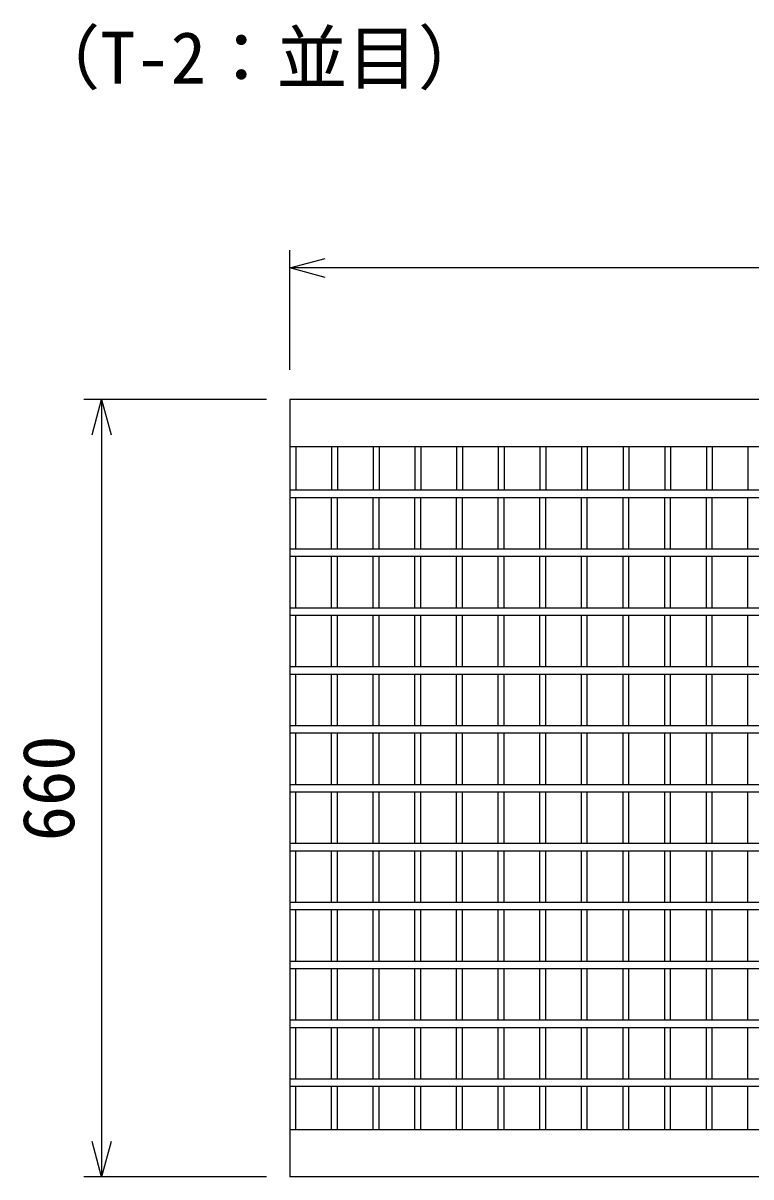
# Model space of a CAD drawing. Units: millimetres, scale not verified. Extents: x -25200 to 25200, y -8910 to 8910.
# Drawn here: x -5003 to -4385, y -5585 to -4605 of the extents above; entities that cross this region are included whole.
import ezdxf
from ezdxf.enums import TextEntityAlignment as Align

# ---------------------------------------------------------------- set-up
doc = ezdxf.new("R2010")
doc.units = ezdxf.units.MM
doc.header["$LTSCALE"] = 30
doc.layers.add('0-0_DIM', color=7, linetype='Continuous', lineweight=25)
doc.layers.add('0-2_HATCH', color=6, linetype='Continuous', lineweight=25)
doc.styles.add('ＭＳ ゴシック', font='')
doc.styles.get('ＭＳ ゴシック').set_extended_font_data('MS Gothic')

msp = doc.modelspace()

# ---------------------------------------------------------------- linework, layer by layer
at = {"layer": '0-0_DIM'}
for p, q in [((-4776.52, -4899.7), (-4776.52, -4798.11)), ((-3781.52, -4813.11), (-4776.52, -4813.11)), ((-4796.52, -4924.92), (-4951.52, -4924.92)), ((-4936.52, -4924.92), (-4936.52, -5584.92)), ((-4796.52, -5584.92), (-4951.52, -5584.92))]:
    msp.add_line(p, q, dxfattribs=at)
for points in [[(-4746.52, -4821.15), (-4776.52, -4813.11), (-4746.52, -4805.07)], [(-4944.56, -4954.92), (-4936.52, -4924.92), (-4928.48, -4954.92)], [(-4928.48, -5554.92), (-4936.52, -5584.92), (-4944.56, -5554.92)]]:
    msp.add_lwpolyline(points, dxfattribs=at)
at = {"layer": '0-2_HATCH'}
for p, q in [((-4776.52, -4924.92), (-4776.52, -5584.92)), ((-3781.52, -4924.92), (-4776.52, -4924.92)), ((-3781.52, -4964.92), (-4776.52, -4964.92)), ((-4771.52, -4964.92), (-4771.52, -5001.92)), ((-4741.16, -4964.92), (-4741.16, -5001.92)), ((-4736.16, -4964.92), (-4736.16, -5001.92)), ((-4705.81, -4964.92), (-4705.81, -5001.92)), ((-4700.81, -4964.92), (-4700.81, -5001.92)), ((-4670.45, -4964.92), (-4670.45, -5001.92)), ((-4665.45, -4964.92), (-4665.45, -5001.92)), ((-4635.09, -4964.92), (-4635.09, -5001.92)), ((-4630.09, -4964.92), (-4630.09, -5001.92)), ((-4599.73, -4964.92), (-4599.73, -5001.92)), ((-4594.73, -4964.92), (-4594.73, -5001.92)), ((-4564.38, -4964.92), (-4564.38, -5001.92)), ((-4559.38, -4964.92), (-4559.38, -5001.92)), ((-4529.02, -4964.92), (-4529.02, -5001.92)), ((-4524.02, -4964.92), (-4524.02, -5001.92)), ((-4493.66, -4964.92), (-4493.66, -5001.92)), ((-4488.66, -4964.92), (-4488.66, -5001.92)), ((-4458.31, -4964.92), (-4458.31, -5001.92)), ((-4453.31, -4964.92), (-4453.31, -5001.92)), ((-4422.95, -4964.92), (-4422.95, -5001.92)), ((-4417.95, -4964.92), (-4417.95, -5001.92)), ((-4387.59, -4964.92), (-4387.59, -5001.92)), ((-3781.52, -5001.92), (-4776.52, -5001.92)), ((-4776.52, -5007.92), (-3781.52, -5007.92)), ((-4771.52, -5051.92), (-4771.52, -5007.92)), ((-4741.16, -5051.92), (-4741.16, -5007.92)), ((-4736.16, -5051.92), (-4736.16, -5007.92)), ((-4705.81, -5051.92), (-4705.81, -5007.92)), ((-4700.81, -5051.92), (-4700.81, -5007.92)), ((-4670.45, -5051.92), (-4670.45, -5007.92)), ((-4665.45, -5051.92), (-4665.45, -5007.92)), ((-4635.09, -5051.92), (-4635.09, -5007.92)), ((-4630.09, -5051.92), (-4630.09, -5007.92)), ((-4599.73, -5051.92), (-4599.73, -5007.92)), ((-4594.73, -5051.92), (-4594.73, -5007.92)), ((-4564.38, -5051.92), (-4564.38, -5007.92)), ((-4559.38, -5051.92), (-4559.38, -5007.92)), ((-4529.02, -5051.92), (-4529.02, -5007.92)), ((-4524.02, -5051.92), (-4524.02, -5007.92)), ((-4493.66, -5051.92), (-4493.66, -5007.92)), ((-4488.66, -5051.92), (-4488.66, -5007.92)), ((-4458.31, -5051.92), (-4458.31, -5007.92)), ((-4453.31, -5051.92), (-4453.31, -5007.92)), ((-4422.95, -5051.92), (-4422.95, -5007.92)), ((-4417.95, -5051.92), (-4417.95, -5007.92)), ((-4387.59, -5051.92), (-4387.59, -5007.92)), ((-3781.52, -5051.92), (-4776.52, -5051.92)), ((-4776.52, -5057.92), (-3781.52, -5057.92)), ((-4771.52, -5101.92), (-4771.52, -5057.92)), ((-4741.16, -5101.92), (-4741.16, -5057.92)), ((-4736.16, -5101.92), (-4736.16, -5057.92)), ((-4705.81, -5101.92), (-4705.81, -5057.92)), ((-4700.81, -5101.92), (-4700.81, -5057.92)), ((-4670.45, -5101.92), (-4670.45, -5057.92)), ((-4665.45, -5101.92), (-4665.45, -5057.92)), ((-4635.09, -5101.92), (-4635.09, -5057.92)), ((-4630.09, -5101.92), (-4630.09, -5057.92)), ((-4599.73, -5101.92), (-4599.73, -5057.92)), ((-4594.73, -5101.92), (-4594.73, -5057.92)), ((-4564.38, -5101.92), (-4564.38, -5057.92)), ((-4559.38, -5101.92), (-4559.38, -5057.92)), ((-4529.02, -5101.92), (-4529.02, -5057.92)), ((-4524.02, -5101.92), (-4524.02, -5057.92)), ((-4493.66, -5101.92), (-4493.66, -5057.92)), ((-4488.66, -5101.92), (-4488.66, -5057.92)), ((-4458.31, -5101.92), (-4458.31, -5057.92)), ((-4453.31, -5101.92), (-4453.31, -5057.92)), ((-4422.95, -5101.92), (-4422.95, -5057.92)), ((-4417.95, -5101.92), (-4417.95, -5057.92)), ((-4387.59, -5101.92), (-4387.59, -5057.92)), ((-3781.52, -5101.92), (-4776.52, -5101.92)), ((-4776.52, -5107.92), (-3781.52, -5107.92)), ((-4771.52, -5151.92), (-4771.52, -5107.92)), ((-4741.16, -5151.92), (-4741.16, -5107.92)), ((-4736.16, -5151.92), (-4736.16, -5107.92)), ((-4705.81, -5151.92), (-4705.81, -5107.92)), ((-4700.81, -5151.92), (-4700.81, -5107.92)), ((-4670.45, -5151.92), (-4670.45, -5107.92)), ((-4665.45, -5151.92), (-4665.45, -5107.92)), ((-4635.09, -5151.92), (-4635.09, -5107.92)), ((-4630.09, -5151.92), (-4630.09, -5107.92)), ((-4599.73, -5151.92), (-4599.73, -5107.92)), ((-4594.73, -5151.92), (-4594.73, -5107.92)), ((-4564.38, -5151.92), (-4564.38, -5107.92)), ((-4559.38, -5151.92), (-4559.38, -5107.92)), ((-4529.02, -5151.92), (-4529.02, -5107.92)), ((-4524.02, -5151.92), (-4524.02, -5107.92)), ((-4493.66, -5151.92), (-4493.66, -5107.92)), ((-4488.66, -5151.92), (-4488.66, -5107.92)), ((-4458.31, -5151.92), (-4458.31, -5107.92)), ((-4453.31, -5151.92), (-4453.31, -5107.92)), ((-4422.95, -5151.92), (-4422.95, -5107.92)), ((-4417.95, -5151.92), (-4417.95, -5107.92)), ((-4387.59, -5151.92), (-4387.59, -5107.92)), ((-3781.52, -5151.92), (-4776.52, -5151.92)), ((-4776.52, -5157.92), (-3781.52, -5157.92)), ((-4771.52, -5201.92), (-4771.52, -5157.92)), ((-4741.16, -5201.92), (-4741.16, -5157.92)), ((-4736.16, -5201.92), (-4736.16, -5157.92)), ((-4705.81, -5201.92), (-4705.81, -5157.92)), ((-4700.81, -5201.92), (-4700.81, -5157.92)), ((-4670.45, -5201.92), (-4670.45, -5157.92)), ((-4665.45, -5201.92), (-4665.45, -5157.92)), ((-4635.09, -5201.92), (-4635.09, -5157.92)), ((-4630.09, -5201.92), (-4630.09, -5157.92)), ((-4599.73, -5201.92), (-4599.73, -5157.92)), ((-4594.73, -5201.92), (-4594.73, -5157.92)), ((-4564.38, -5201.92), (-4564.38, -5157.92)), ((-4559.38, -5201.92), (-4559.38, -5157.92)), ((-4529.02, -5201.92), (-4529.02, -5157.92)), ((-4524.02, -5201.92), (-4524.02, -5157.92)), ((-4493.66, -5201.92), (-4493.66, -5157.92)), ((-4488.66, -5201.92), (-4488.66, -5157.92)), ((-4458.31, -5201.92), (-4458.31, -5157.92)), ((-4453.31, -5201.92), (-4453.31, -5157.92)), ((-4422.95, -5201.92), (-4422.95, -5157.92)), ((-4417.95, -5201.92), (-4417.95, -5157.92)), ((-4387.59, -5201.92), (-4387.59, -5157.92)), ((-3781.52, -5201.92), (-4776.52, -5201.92)), ((-4776.52, -5207.92), (-3781.52, -5207.92)), ((-4771.52, -5251.92), (-4771.52, -5207.92)), ((-4741.16, -5251.92), (-4741.16, -5207.92)), ((-4736.16, -5251.92), (-4736.16, -5207.92)), ((-4705.81, -5251.92), (-4705.81, -5207.92)), ((-4700.81, -5251.92), (-4700.81, -5207.92)), ((-4670.45, -5251.92), (-4670.45, -5207.92)), ((-4665.45, -5251.92), (-4665.45, -5207.92)), ((-4635.09, -5251.92), (-4635.09, -5207.92)), ((-4630.09, -5251.92), (-4630.09, -5207.92)), ((-4599.73, -5251.92), (-4599.73, -5207.92)), ((-4594.73, -5251.92), (-4594.73, -5207.92)), ((-4564.38, -5251.92), (-4564.38, -5207.92)), ((-4559.38, -5251.92), (-4559.38, -5207.92)), ((-4529.02, -5251.92), (-4529.02, -5207.92)), ((-4524.02, -5251.92), (-4524.02, -5207.92)), ((-4493.66, -5251.92), (-4493.66, -5207.92)), ((-4488.66, -5251.92), (-4488.66, -5207.92)), ((-4458.31, -5251.92), (-4458.31, -5207.92)), ((-4453.31, -5251.92), (-4453.31, -5207.92)), ((-4422.95, -5251.92), (-4422.95, -5207.92)), ((-4417.95, -5251.92), (-4417.95, -5207.92)), ((-4387.59, -5251.92), (-4387.59, -5207.92)), ((-3781.52, -5251.92), (-4776.52, -5251.92)), ((-4776.52, -5257.92), (-3781.52, -5257.92)), ((-4771.52, -5301.92), (-4771.52, -5257.92)), ((-4741.16, -5301.92), (-4741.16, -5257.92)), ((-4736.16, -5301.92), (-4736.16, -5257.92)), ((-4705.81, -5301.92), (-4705.81, -5257.92)), ((-4700.81, -5301.92), (-4700.81, -5257.92)), ((-4670.45, -5301.92), (-4670.45, -5257.92)), ((-4665.45, -5301.92), (-4665.45, -5257.92)), ((-4635.09, -5301.92), (-4635.09, -5257.92)), ((-4630.09, -5301.92), (-4630.09, -5257.92)), ((-4599.73, -5301.92), (-4599.73, -5257.92)), ((-4594.73, -5301.92), (-4594.73, -5257.92)), ((-4564.38, -5301.92), (-4564.38, -5257.92)), ((-4559.38, -5301.92), (-4559.38, -5257.92)), ((-4529.02, -5301.92), (-4529.02, -5257.92)), ((-4524.02, -5301.92), (-4524.02, -5257.92)), ((-4493.66, -5301.92), (-4493.66, -5257.92)), ((-4488.66, -5301.92), (-4488.66, -5257.92)), ((-4458.31, -5301.92), (-4458.31, -5257.92)), ((-4453.31, -5301.92), (-4453.31, -5257.92)), ((-4422.95, -5301.92), (-4422.95, -5257.92)), ((-4417.95, -5301.92), (-4417.95, -5257.92)), ((-4387.59, -5301.92), (-4387.59, -5257.92)), ((-3781.52, -5301.92), (-4776.52, -5301.92)), ((-4776.52, -5307.92), (-3781.52, -5307.92)), ((-4771.52, -5351.92), (-4771.52, -5307.92)), ((-4741.16, -5351.92), (-4741.16, -5307.92)), ((-4736.16, -5351.92), (-4736.16, -5307.92)), ((-4705.81, -5351.92), (-4705.81, -5307.92)), ((-4700.81, -5351.92), (-4700.81, -5307.92)), ((-4670.45, -5351.92), (-4670.45, -5307.92)), ((-4665.45, -5351.92), (-4665.45, -5307.92)), ((-4635.09, -5351.92), (-4635.09, -5307.92)), ((-4630.09, -5351.92), (-4630.09, -5307.92)), ((-4599.73, -5351.92), (-4599.73, -5307.92)), ((-4594.73, -5351.92), (-4594.73, -5307.92)), ((-4564.38, -5351.92), (-4564.38, -5307.92)), ((-4559.38, -5351.92), (-4559.38, -5307.92)), ((-4529.02, -5351.92), (-4529.02, -5307.92)), ((-4524.02, -5351.92), (-4524.02, -5307.92)), ((-4493.66, -5351.92), (-4493.66, -5307.92)), ((-4488.66, -5351.92), (-4488.66, -5307.92)), ((-4458.31, -5351.92), (-4458.31, -5307.92)), ((-4453.31, -5351.92), (-4453.31, -5307.92)), ((-4422.95, -5351.92), (-4422.95, -5307.92)), ((-4417.95, -5351.92), (-4417.95, -5307.92)), ((-4387.59, -5351.92), (-4387.59, -5307.92)), ((-3781.52, -5351.92), (-4776.52, -5351.92)), ((-4776.52, -5357.92), (-3781.52, -5357.92)), ((-4771.52, -5401.92), (-4771.52, -5357.92)), ((-4741.16, -5401.92), (-4741.16, -5357.92)), ((-4736.16, -5401.92), (-4736.16, -5357.92)), ((-4705.81, -5401.92), (-4705.81, -5357.92)), ((-4700.81, -5401.92), (-4700.81, -5357.92)), ((-4670.45, -5401.92), (-4670.45, -5357.92)), ((-4665.45, -5401.92), (-4665.45, -5357.92)), ((-4635.09, -5401.92), (-4635.09, -5357.92)), ((-4630.09, -5401.92), (-4630.09, -5357.92)), ((-4599.73, -5401.92), (-4599.73, -5357.92)), ((-4594.73, -5401.92), (-4594.73, -5357.92)), ((-4564.38, -5401.92), (-4564.38, -5357.92)), ((-4559.38, -5401.92), (-4559.38, -5357.92)), ((-4529.02, -5401.92), (-4529.02, -5357.92)), ((-4524.02, -5401.92), (-4524.02, -5357.92)), ((-4493.66, -5401.92), (-4493.66, -5357.92)), ((-4488.66, -5401.92), (-4488.66, -5357.92)), ((-4458.31, -5401.92), (-4458.31, -5357.92)), ((-4453.31, -5401.92), (-4453.31, -5357.92)), ((-4422.95, -5401.92), (-4422.95, -5357.92)), ((-4417.95, -5401.92), (-4417.95, -5357.92)), ((-4387.59, -5401.92), (-4387.59, -5357.92)), ((-3781.52, -5401.92), (-4776.52, -5401.92)), ((-4776.52, -5407.92), (-3781.52, -5407.92)), ((-4771.52, -5451.92), (-4771.52, -5407.92)), ((-4741.16, -5451.92), (-4741.16, -5407.92)), ((-4736.16, -5451.92), (-4736.16, -5407.92)), ((-4705.81, -5451.92), (-4705.81, -5407.92)), ((-4700.81, -5451.92), (-4700.81, -5407.92)), ((-4670.45, -5451.92), (-4670.45, -5407.92)), ((-4665.45, -5451.92), (-4665.45, -5407.92)), ((-4635.09, -5451.92), (-4635.09, -5407.92)), ((-4630.09, -5451.92), (-4630.09, -5407.92)), ((-4599.73, -5451.92), (-4599.73, -5407.92)), ((-4594.73, -5451.92), (-4594.73, -5407.92)), ((-4564.38, -5451.92), (-4564.38, -5407.92)), ((-4559.38, -5451.92), (-4559.38, -5407.92)), ((-4529.02, -5451.92), (-4529.02, -5407.92)), ((-4524.02, -5451.92), (-4524.02, -5407.92)), ((-4493.66, -5451.92), (-4493.66, -5407.92)), ((-4488.66, -5451.92), (-4488.66, -5407.92)), ((-4458.31, -5451.92), (-4458.31, -5407.92)), ((-4453.31, -5451.92), (-4453.31, -5407.92)), ((-4422.95, -5451.92), (-4422.95, -5407.92)), ((-4417.95, -5451.92), (-4417.95, -5407.92)), ((-4387.59, -5451.92), (-4387.59, -5407.92)), ((-3781.52, -5451.92), (-4776.52, -5451.92)), ((-4776.52, -5457.92), (-3781.52, -5457.92)), ((-4771.52, -5501.92), (-4771.52, -5457.92)), ((-4741.16, -5501.92), (-4741.16, -5457.92)), ((-4736.16, -5501.92), (-4736.16, -5457.92)), ((-4705.81, -5501.92), (-4705.81, -5457.92)), ((-4700.81, -5501.92), (-4700.81, -5457.92)), ((-4670.45, -5501.92), (-4670.45, -5457.92)), ((-4665.45, -5501.92), (-4665.45, -5457.92)), ((-4635.09, -5501.92), (-4635.09, -5457.92)), ((-4630.09, -5501.92), (-4630.09, -5457.92)), ((-4599.73, -5501.92), (-4599.73, -5457.92)), ((-4594.73, -5501.92), (-4594.73, -5457.92)), ((-4564.38, -5501.92), (-4564.38, -5457.92)), ((-4559.38, -5501.92), (-4559.38, -5457.92)), ((-4529.02, -5501.92), (-4529.02, -5457.92)), ((-4524.02, -5501.92), (-4524.02, -5457.92)), ((-4493.66, -5501.92), (-4493.66, -5457.92)), ((-4488.66, -5501.92), (-4488.66, -5457.92)), ((-4458.31, -5501.92), (-4458.31, -5457.92)), ((-4453.31, -5501.92), (-4453.31, -5457.92)), ((-4422.95, -5501.92), (-4422.95, -5457.92)), ((-4417.95, -5501.92), (-4417.95, -5457.92)), ((-4387.59, -5501.92), (-4387.59, -5457.92)), ((-3781.52, -5501.92), (-4776.52, -5501.92)), ((-4776.52, -5507.92), (-3781.52, -5507.92)), ((-4771.52, -5544.92), (-4771.52, -5507.92)), ((-4741.16, -5544.92), (-4741.16, -5507.92)), ((-4736.16, -5544.92), (-4736.16, -5507.92)), ((-4705.81, -5544.92), (-4705.81, -5507.92)), ((-4700.81, -5544.92), (-4700.81, -5507.92)), ((-4670.45, -5544.92), (-4670.45, -5507.92)), ((-4665.45, -5544.92), (-4665.45, -5507.92)), ((-4635.09, -5544.92), (-4635.09, -5507.92)), ((-4630.09, -5544.92), (-4630.09, -5507.92)), ((-4599.73, -5544.92), (-4599.73, -5507.92)), ((-4594.73, -5544.92), (-4594.73, -5507.92)), ((-4564.38, -5544.92), (-4564.38, -5507.92)), ((-4559.38, -5544.92), (-4559.38, -5507.92)), ((-4529.02, -5544.92), (-4529.02, -5507.92)), ((-4524.02, -5544.92), (-4524.02, -5507.92)), ((-4493.66, -5544.92), (-4493.66, -5507.92)), ((-4488.66, -5544.92), (-4488.66, -5507.92)), ((-4458.31, -5544.92), (-4458.31, -5507.92)), ((-4453.31, -5544.92), (-4453.31, -5507.92)), ((-4422.95, -5544.92), (-4422.95, -5507.92)), ((-4417.95, -5544.92), (-4417.95, -5507.92)), ((-4387.59, -5544.92), (-4387.59, -5507.92)), ((-3781.52, -5544.92), (-4776.52, -5544.92)), ((-3781.52, -5584.92), (-4776.52, -5584.92))]:
    msp.add_line(p, q, dxfattribs=at)

# ---------------------------------------------------------------- texts
at = {"layer": '0-0_DIM', "style": 'ＭＳ ゴシック'}
msp.add_text('（T-2：並目）', height=43.99, dxfattribs=at).set_placement((-4997.66, -4669.74), align=Align.BOTTOM_LEFT)
msp.add_text('660', height=43.99, rotation=90, dxfattribs=at).set_placement((-4946.52, -5299.92), align=Align.BOTTOM_LEFT)

doc.saveas('drawing.dxf')
